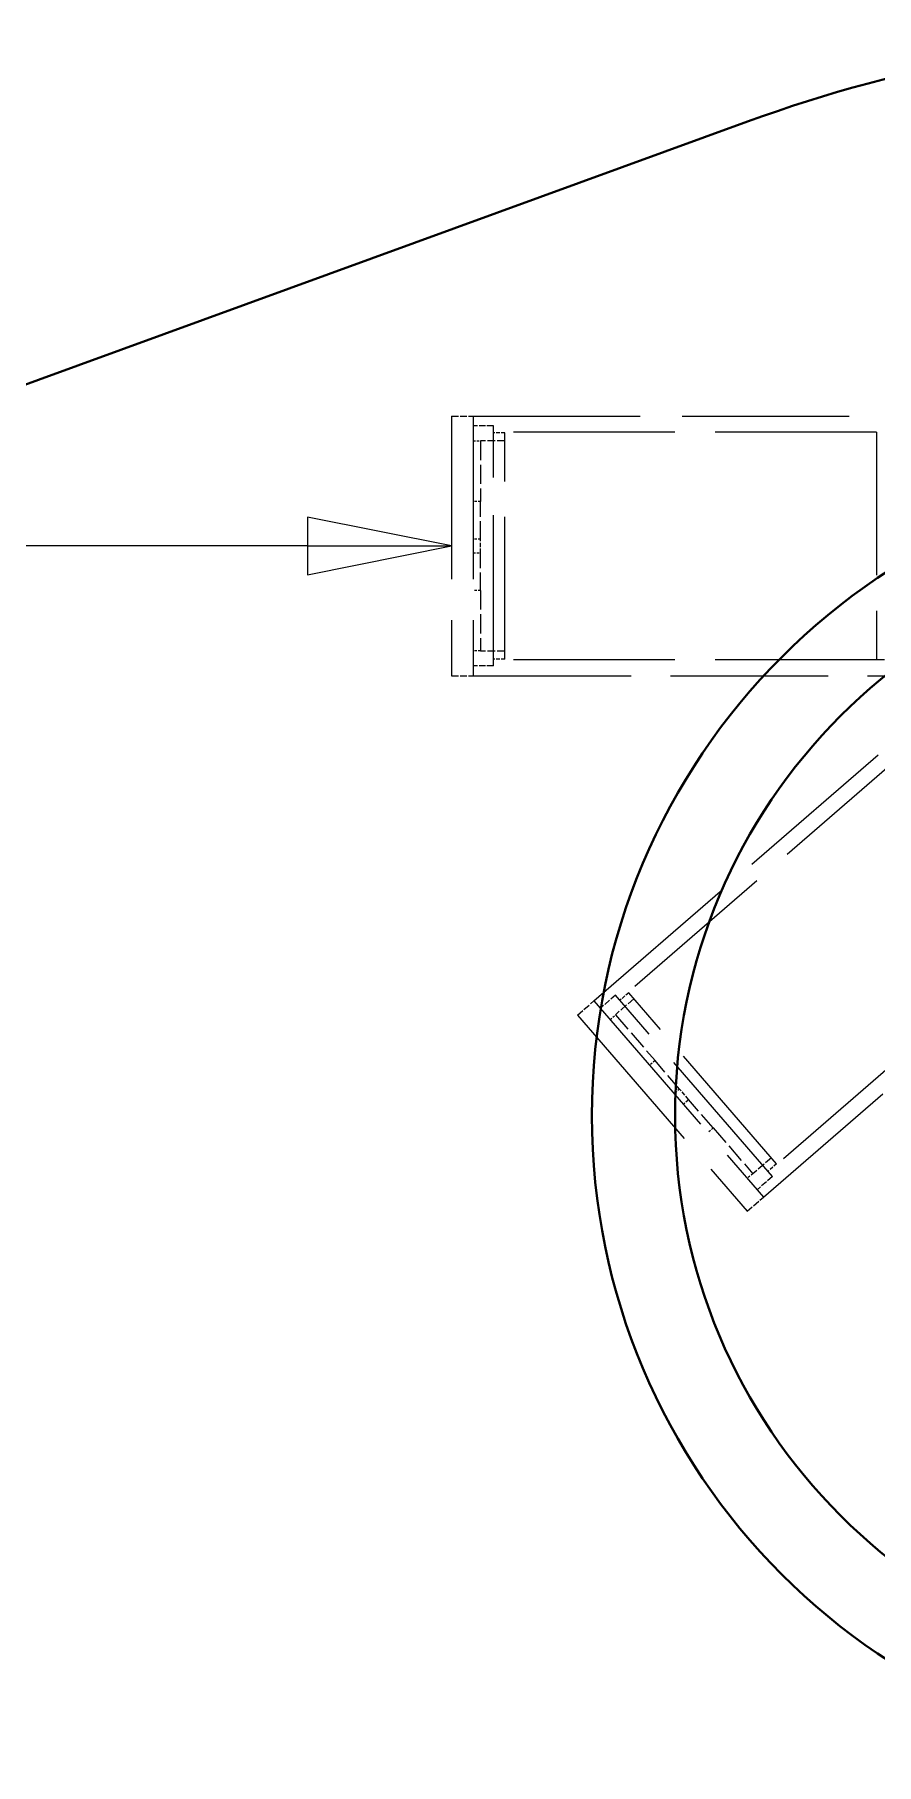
# Model space of a CAD drawing. Header units: millimetres. Extents: x 0 to 5945, y 0 to 4205.
# Drawn here: x 2572.3 to 2630.7, y 1889.8 to 2009.8 of the extents above; entities that cross this region are included whole.
import ezdxf

# ---------------------------------------------------------------- set-up
doc = ezdxf.new("R2010")
doc.units = ezdxf.units.MM
doc.header["$LTSCALE"] = 5
doc.linetypes.add('DASHED', pattern=[0.2067, 0.1654, -0.0413])
for name, color, linetype, lineweight in [('가려진 것(ISO)', 2, 'DASHED', 18), ('가시적인 것(ISO)', 3, 'Continuous', 40), ('기호(ISO)', 5, 'Continuous', 25)]:
    doc.layers.add(name, color=color, linetype=linetype, lineweight=lineweight)

msp = doc.modelspace()

# ---------------------------------------------------------------- linework, layer by layer
at = {"layer": '가려진 것(ISO)', "ltscale": 13.678923}
for p, q in [((2601.2494, 1983.3353), (2601.2494, 1965.3353)), ((2602.7494, 1983.3353), (2602.7494, 1965.3353)), ((2602.7494, 1983.3353), (2602.7494, 1965.3353)), ((2609.9973, 1941.7977), (2621.771, 1928.1822)), ((2611.132, 1942.7788), (2622.9056, 1929.1634)), ((2611.132, 1942.7788), (2622.9056, 1929.1634))]:
    msp.add_line(p, q, dxfattribs=at)
at = {"layer": '가려진 것(ISO)', "ltscale": 0.571309}
for p, q in [((2601.2494, 1983.3353), (2602.7494, 1983.3353)), ((2601.2494, 1965.3353), (2602.7494, 1965.3353)), ((2609.9973, 1941.7977), (2611.132, 1942.7788)), ((2621.771, 1928.1822), (2622.9056, 1929.1634))]:
    msp.add_line(p, q, dxfattribs=at)
at = {"layer": '가려진 것(ISO)', "ltscale": 14.029995}
for p, q in [((2602.7494, 1983.3353), (2631.7494, 1983.3353)), ((2611.132, 1942.7788), (2633.068, 1961.7475))]:
    msp.add_line(p, q, dxfattribs=at)
at = {"layer": '가려진 것(ISO)', "ltscale": 0.533215}
for p, q in [((2604.1494, 1982.6603), (2602.7494, 1982.6603)), ((2604.1494, 1966.0103), (2602.7494, 1966.0103)), ((2612.6324, 1943.184), (2611.5735, 1942.2682)), ((2623.5231, 1930.5897), (2622.4641, 1929.6739))]:
    msp.add_line(p, q, dxfattribs=at)
at = {"layer": '가려진 것(ISO)', "ltscale": 12.653004}
for p, q in [((2604.1494, 1966.0103), (2604.1494, 1982.6603)), ((2623.5231, 1930.5897), (2612.6324, 1943.184))]:
    msp.add_line(p, q, dxfattribs=at)
at = {"layer": '가려진 것(ISO)', "ltscale": 13.546203}
for p, q in [((2630.7494, 1982.2353), (2602.7494, 1982.2353)), ((2630.7494, 1966.4353), (2602.7494, 1966.4353)), ((2633.0311, 1960.2614), (2611.8515, 1941.9468)), ((2643.3657, 1948.31), (2622.1861, 1929.9954))]:
    msp.add_line(p, q, dxfattribs=at)
at = {"layer": '가려진 것(ISO)', "ltscale": 0.19037}
for p, q in [((2602.7494, 1981.6198), (2603.2494, 1981.6198)), ((2603.2494, 1977.424), (2602.7494, 1977.424)), ((2603.2494, 1974.8103), (2602.7494, 1974.8103)), ((2602.7494, 1973.8603), (2603.2494, 1973.8603)), ((2603.2494, 1971.2466), (2602.7494, 1971.2466)), ((2603.2494, 1967.0507), (2602.7494, 1967.0507)), ((2612.254, 1941.4812), (2612.6322, 1941.8083)), ((2615.3767, 1938.6345), (2614.9985, 1938.3074)), ((2617.0863, 1936.6574), (2616.7081, 1936.3304)), ((2617.3295, 1935.6118), (2617.7077, 1935.9388)), ((2619.4173, 1933.9618), (2619.0391, 1933.6348)), ((2622.1618, 1930.788), (2621.7836, 1930.461))]:
    msp.add_line(p, q, dxfattribs=at)
at = {"layer": '가려진 것(ISO)', "ltscale": 0.180974}
for p, q in [((2603.2494, 1981.6198), (2603.2494, 1981.6353)), ((2603.2494, 1967.0353), (2603.2494, 1967.0507)), ((2612.6322, 1941.8083), (2612.6221, 1941.82)), ((2622.1719, 1930.7763), (2622.1618, 1930.788))]:
    msp.add_line(p, q, dxfattribs=at)
at = {"layer": '가려진 것(ISO)', "ltscale": 0.647497}
for p, q in [((2604.9494, 1981.6353), (2603.2494, 1981.6353)), ((2604.9494, 1967.0353), (2603.2494, 1967.0353)), ((2613.908, 1942.9319), (2612.6221, 1941.82)), ((2623.4578, 1931.8883), (2622.1719, 1930.7763))]:
    msp.add_line(p, q, dxfattribs=at)
at = {"layer": '가려진 것(ISO)', "ltscale": 1.598261}
for p, q in [((2603.2494, 1981.6198), (2603.2494, 1977.424)), ((2603.2494, 1971.2466), (2603.2494, 1967.0507)), ((2612.6322, 1941.8083), (2615.3767, 1938.6345)), ((2619.4173, 1933.9618), (2622.1618, 1930.788))]:
    msp.add_line(p, q, dxfattribs=at)
at = {"layer": '가려진 것(ISO)', "ltscale": 0.304651}
for p, q in [((2604.9494, 1982.1853), (2604.1494, 1982.1853)), ((2604.9494, 1966.4853), (2604.1494, 1966.4853)), ((2613.5483, 1943.3479), (2612.9431, 1942.8247)), ((2623.8175, 1931.4722), (2623.2124, 1930.949))]:
    msp.add_line(p, q, dxfattribs=at)
at = {"layer": '가려진 것(ISO)', "ltscale": 11.931061}
for p, q in [((2604.9494, 1966.4853), (2604.9494, 1982.1853)), ((2623.8175, 1931.4722), (2613.5483, 1943.3479))]:
    msp.add_line(p, q, dxfattribs=at)
at = {"layer": '가려진 것(ISO)', "ltscale": 12.007054}
msp.add_line((2630.7494, 1982.2353), (2630.7494, 1966.4353), dxfattribs=at)
at = {"layer": '가려진 것(ISO)', "ltscale": 1.506531}
for p, q in [((2603.2494, 1974.8103), (2603.2494, 1977.424)), ((2603.2494, 1971.2466), (2603.2494, 1973.8603)), ((2617.0863, 1936.6574), (2615.3767, 1938.6345)), ((2619.4173, 1933.9618), (2617.7077, 1935.9388))]:
    msp.add_line(p, q, dxfattribs=at)
at = {"layer": '가려진 것(ISO)', "ltscale": 0.362048}
for p, q in [((2603.2494, 1973.8603), (2603.2494, 1974.8103)), ((2617.7077, 1935.9388), (2617.0863, 1936.6574))]:
    msp.add_line(p, q, dxfattribs=at)
at = {"layer": '가려진 것(ISO)', "ltscale": 0.990562}
msp.add_line((2633.35, 1966.4353), (2630.7494, 1966.4353), dxfattribs=at)
at = {"layer": '가려진 것(ISO)', "ltscale": 13.250731}
for p, q in [((2602.7494, 1965.3353), (2657.5279, 1965.3353)), ((2622.9056, 1929.1634), (2664.3409, 1964.9936))]:
    msp.add_line(p, q, dxfattribs=at)
at = {"layer": '가시적인 것(ISO)'}
msp.add_line((2621.7911, 2003.781), (2522.4426, 1967.6211), dxfattribs=at)
for radius in [45, 39.2265]:
    msp.add_circle((2655.9931, 1934.8118), radius, dxfattribs=at)
msp.add_arc((2655.9931, 1909.8118), 100, 70, 110, dxfattribs=at)
at = {"layer": '기호(ISO)', "color": 7}
for p, q in [((2601.2494, 1974.3353), (2591.2494, 1976.3353)), ((2591.2494, 1976.3353), (2591.2494, 1972.3353)), ((2591.2494, 1974.3353), (2189.3777, 1974.3353)), ((2591.2494, 1974.3353), (2601.2494, 1974.3353)), ((2591.2494, 1972.3353), (2601.2494, 1974.3353))]:
    msp.add_line(p, q, dxfattribs=at)
at = {"layer": '기호(ISO)', "color": 7, "flags": 128}
msp.add_lwpolyline([(2591.2495, 1972.3352), (2601.2493, 1974.3353), (2591.2495, 1976.3353), (2591.2495, 1972.3352)], dxfattribs=at)
at = {"layer": '기호(ISO)', "color": 7}
msp.add_solid([(2591.2495, 1972.3352), (2601.2493, 1974.3353), (2591.2495, 1976.3353), (2591.2495, 1972.3352)], dxfattribs=at)

doc.saveas('drawing.dxf')
